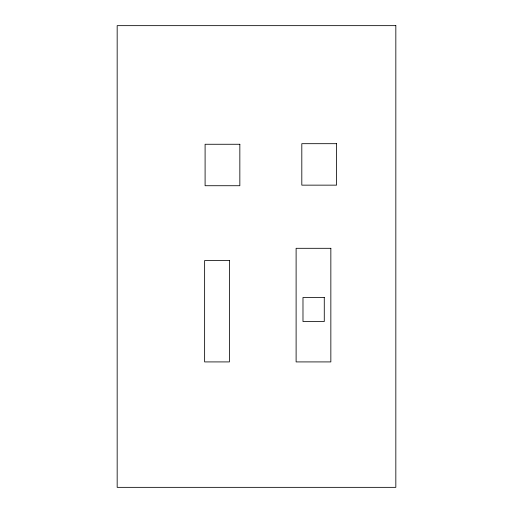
<?xml version="1.0" encoding="UTF-8"?>
<svg xmlns="http://www.w3.org/2000/svg" width="513" height="513" viewBox="0 0 513 513"><rect width="100%" height="100%" fill="white"/><g stroke="black" fill="none" stroke-linecap="round" stroke-linejoin="round"><path stroke-width="0.77" d="M395.831 25.65L117.169 25.65L117.169 487.35L395.831 487.35L395.831 25.65M336.547 143.685L301.811 143.685L301.811 185.148L336.547 185.148L336.547 143.685M239.84 144.262L205.097 144.262L205.097 185.725L239.84 185.725L239.84 144.262M330.847 248.305L296.11 248.305L296.11 361.915L330.847 361.915L330.847 248.305M229.394 260.546L204.629 260.546L204.629 361.915L229.394 361.915L229.394 260.546M324.274 297.495L302.984 297.495L302.984 321.529L324.274 321.529L324.274 297.495"/></g></svg>
